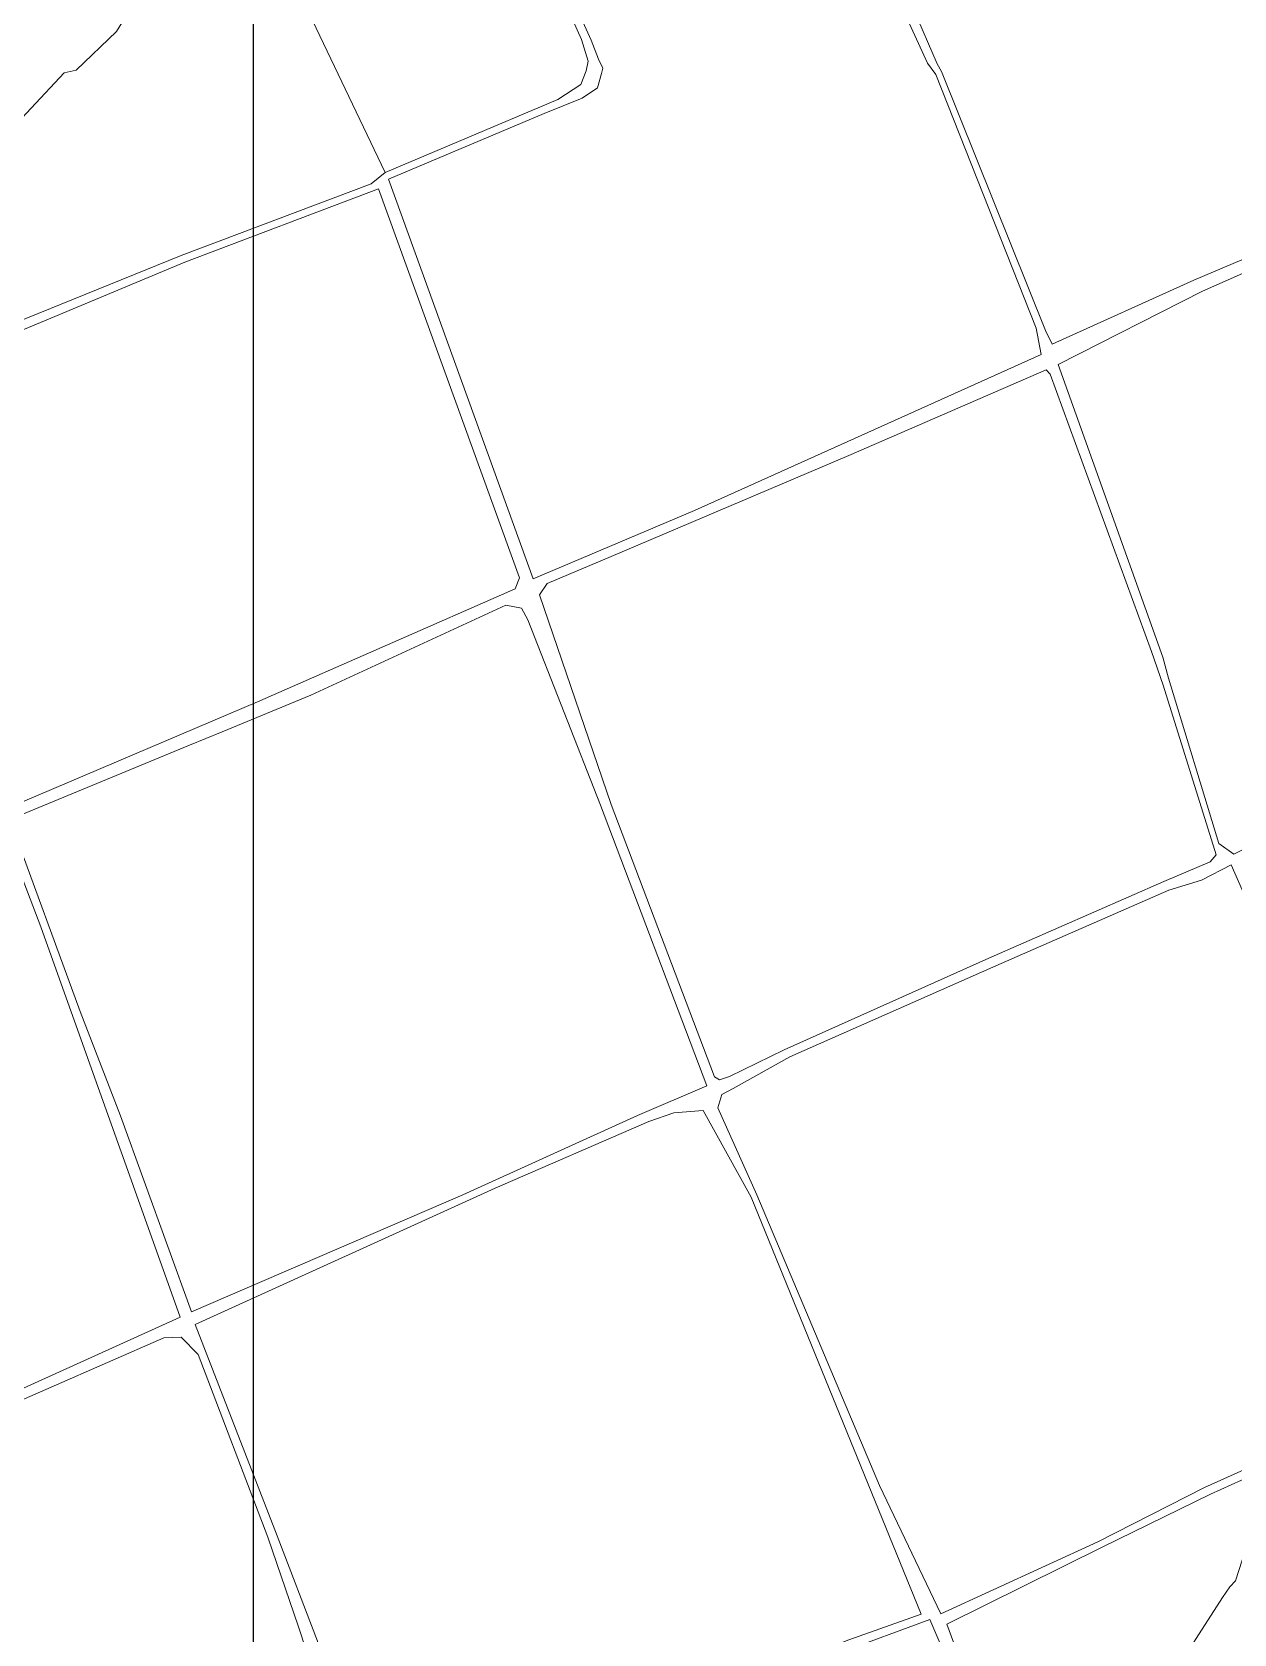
# Model space of a CAD drawing. Header units: metres. Extents: x 548946 to 557077, y 1838800 to 1845419.
# Drawn here: x 549917 to 550366, y 1842380 to 1842978 of the extents above; entities that cross this region are included whole.
import ezdxf

# ---------------------------------------------------------------- set-up
doc = ezdxf.new("R2010")
doc.units = ezdxf.units.M
doc.header["$LTSCALE"] = 28
doc.layers.add('10', color=7, linetype='Continuous', lineweight=13)
doc.layers.add('60', color=7, linetype='Continuous', lineweight=25)

msp = doc.modelspace()

# ---------------------------------------------------------------- linework, layer by layer
at = {"layer": '10'}
for p, q in [((550049.16, 1842925.66), (549995.54, 1843037.95)), ((550133.64, 1842689.6), (550172.22, 1842587.84))]:
    msp.add_line(p, q, dxfattribs=at)
for points in [[(550049.16, 1842925.66), (550113.73, 1842952.97), (550122.23, 1842958.62), (550124.34, 1842963.67), (550125.05, 1842967.24), (550122.55, 1842975.39), (550100.92, 1843023.79), (550090.91, 1843043.99), (550086.15, 1843054.08), (550061.1, 1843095.51)], [(549831.82, 1842861.12), (549837.21, 1842868.18), (549841.32, 1842871.5), (549904.56, 1842936.57), (549929.29, 1842962.95), (549933.75, 1842963.88), (549948.83, 1842978.35), (549956.83, 1842991.4), (549958.48, 1843002.5), (549965.27, 1843000.74), (549969.9, 1842997.64), (549971.33, 1843003.02), (549978.63, 1843006.52), (549980.57, 1843011.76), (549995.54, 1843037.95)], [(550232.77, 1843008.23), (550251.82, 1842966.57), (550254.84, 1842962.35), (550292.38, 1842867.52), (550294.23, 1842857.63), (550164.69, 1842799.45), (550104.47, 1842773.92), (550050.47, 1842923.18), (550108.65, 1842947.75), (550122.74, 1842953.46), (550128.52, 1842957.36), (550130.01, 1842962.65), (550130.53, 1842964.71), (550128.84, 1842968.02), (550126.2, 1842975.07), (550103.78, 1843024.55)], [(550387.36, 1842991.2), (550421.54, 1842933.66), (550425.78, 1842921.31), (550421.63, 1842916.65), (550402.71, 1842907.22), (550351.26, 1842885.47), (550298.32, 1842861.55), (550295.85, 1842866.65), (550256.99, 1842963.38), (550255.36, 1842966.3), (550237.67, 1843007.28)], [(549847.18, 1842841.63), (549896.99, 1842863.89), (549972.97, 1842894.67), (550043.94, 1842921.39), (550049.16, 1842925.66)], [(550484.01, 1842724.52), (550483.29, 1842726.25), (550408.25, 1842692.03), (550366.15, 1842671.07), (550360.6, 1842675.02), (550341.83, 1842736.74), (550339.66, 1842744.56), (550300.64, 1842854), (550354.52, 1842881.35), (550403.62, 1842903.02), (550428.53, 1842913.19), (550433.72, 1842913.3), (550438.7, 1842908.25), (550450.92, 1842891.69), (550482.64, 1842856.37), (550507.95, 1842823.24), (550502.03, 1842811.77), (550495.62, 1842807.11), (550496.4, 1842804.25), (550503.56, 1842811.22), (550509.59, 1842819.23)], [(550133.64, 1842689.6), (550106.79, 1842767.86), (550109.71, 1842772.11), (550133.6, 1842782.18), (550222.41, 1842819.92), (550296.06, 1842852), (550297.57, 1842850.32), (550335.45, 1842746.76), (550339.87, 1842734.12), (550359.62, 1842670.73), (550357.4, 1842668.16), (550340.08, 1842660.75), (550274.69, 1842632.21), (550198.19, 1842597.94), (550177.77, 1842588.01), (550174.1, 1842586.75), (550172.22, 1842587.84)], [(549935.27, 1842612.29), (549950.35, 1842573.31), (549976.83, 1842499.99), (550078.27, 1842543.8), (550143.45, 1842573.37), (550169.4, 1842584.44), (550129.59, 1842689.35), (550102.43, 1842758.58), (550100.1, 1842762.89), (550094.28, 1842764.08), (550021.48, 1842730.43), (549988.26, 1842716.7)], [(549988.26, 1842716.7), (549976.17, 1842711.71), (549909.06, 1842683.97), (549935.27, 1842612.29)], [(550383.56, 1842447.12), (550355.22, 1842434.37), (550315.46, 1842414.13), (550256.79, 1842387.26), (550233.86, 1842435.21), (550188.07, 1842543.72), (550173.52, 1842576.22), (550174.96, 1842581.25), (550179.24, 1842583.42), (550200.37, 1842595.31), (550277.34, 1842629.24), (550341.98, 1842657.51), (550354.11, 1842661.28), (550365.18, 1842667.04), (550389.32, 1842612.16)], [(550275.18, 1842342.13), (550271.68, 1842348.85), (550258.95, 1842383.32), (550317.06, 1842412.14), (550357.49, 1842431.91), (550384.5, 1842444.13), (550422.68, 1842460.45), (550427.49, 1842461.66), (550439.31, 1842467.29), (550442.78, 1842466.23), (550451.73, 1842469.04), (550454.41, 1842470.14), (550457.83, 1842473.47)], [(550275.18, 1842342.13), (550334.14, 1842357.18), (550342.33, 1842362.64), (550361.93, 1842393.27), (550364.73, 1842397.27), (550366.78, 1842399.58), (550370.6, 1842411.11), (550394.67, 1842414.92)], [(550082.73, 1842202.21), (550049.03, 1842297.45), (550062.81, 1842304.03), (550114.57, 1842327.53), (550184.42, 1842357.91), (550205.47, 1842366.82), (550218.89, 1842372.67), (550252.66, 1842385.12), (550277.1, 1842327.99), (550281.3, 1842311.03)]]:
    msp.add_lwpolyline(points, dxfattribs=at)
for points in [[(549893.81, 1842858.51), (549974.43, 1842892.24), (550046.77, 1842919.6), (550099.44, 1842774.27), (550097.75, 1842770.12), (550002.41, 1842728.31), (549906.97, 1842687.65), (549871.22, 1842776.76), (549849.72, 1842837.25), (549853.68, 1842841.32)], [(549716.11, 1842597.02), (549787.83, 1842629.95), (549904.84, 1842682.19), (549907.66, 1842677.84), (549920.59, 1842643.92), (549972.66, 1842498.1), (549815.89, 1842427.1)], [(550185.92, 1842542.83), (550249.44, 1842387.02), (550222.41, 1842377.49), (550204.65, 1842370.4), (550183.69, 1842361.34), (550113.16, 1842330.36), (550063.2, 1842307.68), (550052.83, 1842304.02), (550046.77, 1842314.94), (550026.93, 1842368.11), (550024.5, 1842374.03), (550023.87, 1842376.99), (550008.88, 1842416.35), (549978.26, 1842495.27), (550090.34, 1842546.2), (550147.68, 1842571.18), (550157.08, 1842574.36), (550167.95, 1842575.28)], [(549814.57, 1842420.31), (549832.83, 1842430.39), (549861.13, 1842444.18), (549966.47, 1842490.36), (549973.04, 1842490.62), (549979.32, 1842484.04), (550005.42, 1842415.88), (550016.78, 1842382.41), (550022.3, 1842365.68), (550040.67, 1842311.41), (550044.61, 1842299.92), (549857.19, 1842247.02), (549838.59, 1842235.76), (549791.97, 1842208.26), (549759.23, 1842197.04), (549698.72, 1842175.4), (549659.66, 1842161.14), (549597.97, 1842307.07), (549592.18, 1842321.84), (549594.94, 1842324.76), (549641.07, 1842345.22), (549697.1, 1842374.6), (549806.63, 1842418.24)]]:
    msp.add_lwpolyline(points, close=True, dxfattribs=at)
at = {"layer": '60'}
msp.add_line((550000, 1841000), (550000, 1844000), dxfattribs=at)

doc.saveas('drawing.dxf')
